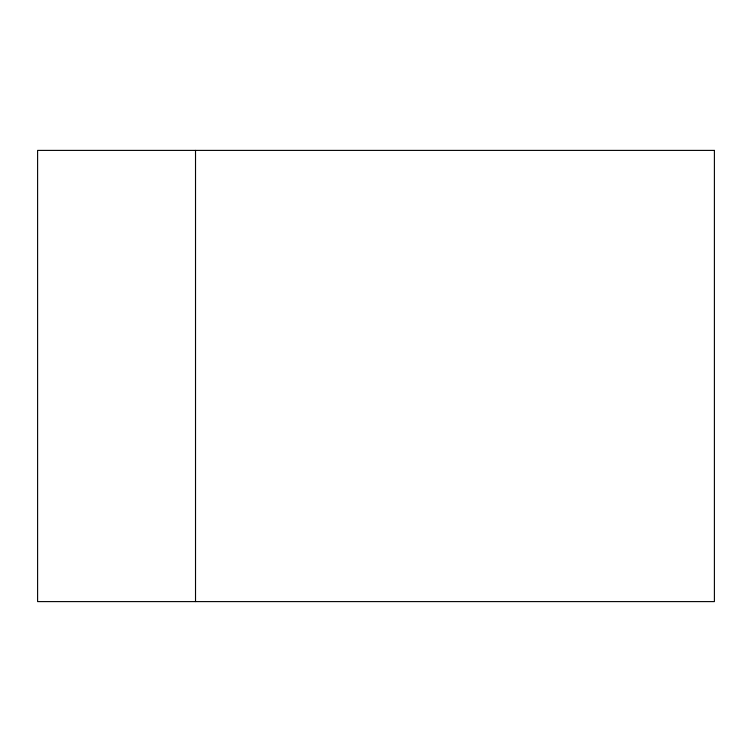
<?xml version="1.0" encoding="UTF-8"?>
<svg xmlns="http://www.w3.org/2000/svg" width="752" height="752" viewBox="0 0 752 752"><rect width="100%" height="100%" fill="white"/><g stroke="black" fill="none" stroke-linecap="round" stroke-linejoin="round"><path stroke-width="1.13" d="M195.52 150.4L195.52 601.6M714.4 150.4L37.6 150.4L37.6 601.6L714.4 601.6L714.4 150.4"/></g></svg>
